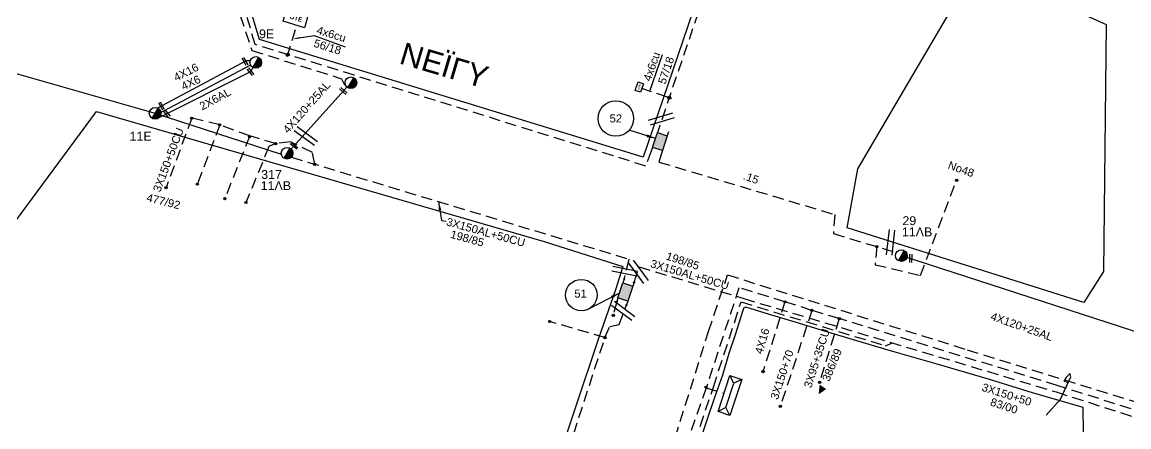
# Model space of a CAD drawing. Header units: millimetres. Extents: x 974 to 2037, y 106 to 580.
# Drawn here: x 1557.4 to 1681.8, y 209.4 to 255 of the extents above; entities that cross this region are included whole.
import ezdxf

# ---------------------------------------------------------------- set-up
doc = ezdxf.new("R2010")
doc.units = ezdxf.units.MM
doc.linetypes.add('DASHED', pattern=[19.05, 12.7, -6.35])
for name, color, linetype in [('Link Box 4 Διευθύνσεων', 7, 'Continuous'), ('Pillar OTE', 7, 'Continuous'), ('Εναέρια παροχή ΧΤ 4x16', 7, 'SYN_LINE'), ('Επιγραφές - Σχήματα', 7, 'Continuous'), ('Καλώδια ΧΤ   2x6AL', 7, 'DASHED'), ('Καλώδια ΧΤ   3x150+50AL', 7, 'DASHED'), ('Καλώδια ΧΤ   3x150+50CU', 7, 'DASHED'), ('Καλώδια ΧΤ   3x150+70AL', 7, 'DASHED'), ('Καλώδια ΧΤ   3x150AL+50CU', 7, 'DASHED'), ('Καλώδια ΧΤ   3x150AL+50XLPE', 7, 'DASHED'), ('Καλώδια ΧΤ   3x95+35 CU', 7, 'DASHED'), ('Μηχανική τομή', 7, 'Continuous'), ('Στύλος ΦΜ', 7, 'Continuous'), ('Στύλος ΦΜ @ 1', 7, 'Continuous'), ('Συνδέσεις', 7, 'Continuous'), ('Συνεστραμμένα ΧΤ   4x120+25 AL', 7, 'SYN_LINE'), ('Τομή', 7, 'Continuous'), ('Υποσταθμός πόλεως', 7, 'Continuous'), ('Υπόβαθρο ΔΕΗ', 7, 'Continuous'), ('Υπόγεια Καλώδια Δικτύου ΧΤ   .15', 7, 'DASHED'), ('Υπόγεια καλώδια Παροχών ΧΤ   4x50AL', 7, 'DASHED'), ('Υπόγεια καλώδια Παροχών ΧΤ   4x6', 7, 'DASHED')]:
    doc.layers.add(name, color=color, linetype=linetype)
doc.layers.get('0').freeze()
doc.styles.get("Standard").update_dxf_attribs({"font": 'arial.ttf'})
doc.linetypes.add('SYN_LINE', pattern='A,0.5,-0.0001,["/\\/\\/\\/",Standard,S=0.1,R=0,X=0,Y=-0.05],-0.25', length=0.7501)
doc.dimstyles.new('ISO-25', dxfattribs={"dimtxt": 2.5, "dimasz": 2.5, "dimexe": 1.25, "dimexo": 0.625, "dimtad": 1, "dimtxsty": 'Standard', "dimcen": 2.5, "dimadec": 0, "dimazin": 0, "dimtfac": 1, "dimtmove": 0, "dimatfit": 3, "dimfxl": 1, "dimarcsym": 0})

# ---------------------------------------------------------------- blocks, each defined once
blk = doc.blocks.new('LINK BOX 4 ΑΝΑΧΩΡΗΣΕΩΝ')
at = {"layer": 'Link Box 4 Διευθύνσεων', "ltscale": 40}
blk.add_hatch(color=256, dxfattribs=at).paths.add_polyline_path([(-3.54, 0), (-3.54, -4.67), (3.54, -4.67), (3.54, 0)])
for p, q in [((-3.54, 0), (-5.33, 0)), ((5.33, 0), (3.54, 0)), ((-3.54, -4.67), (-5.33, -4.67)), ((5.33, -4.67), (3.54, -4.67))]:
    blk.add_line(p, q, dxfattribs=at)
blk.add_lwpolyline([(-3.54, -4.67), (-3.54, 0), (3.54, 0), (3.54, -4.67)], close=True, dxfattribs=at)
blk = doc.blocks.new('ΥΠΑΡΧΩΝ ΤΣΙΜΕΝΤΕΝΙΟΣ ΣΤΥΛΟΣ')
at = {"layer": 'Στύλος ΦΜ'}
blk.add_hatch(color=256, dxfattribs=at).paths.add_polyline_path([(-1.29, -2.28, 0.574793), (2.62, 0, 0.268822), (1.3, 2.27)])
blk.add_line((-1.29, -2.28), (1.3, 2.27), dxfattribs=at)
blk.add_circle((0, 0), 2.62, dxfattribs=at)
at = {"layer": 'Στύλος ΦΜ', "flags": 4}
for tag, p in [('ΑΡΙΘΜΟΣ', (-4.68, 8.05)), ('ΤΥΠΟΣ', (-4.91, 3.03))]:
    blk.add_attdef(tag, p, '', height=4, dxfattribs=at)
blk = doc.blocks.new('_ΣΥΝΔΕΣΗ')
at = {"layer": 'Συνδέσεις', "linetype": 'SYN_LINE', "ltscale": 40}
blk.add_hatch(color=256, dxfattribs=at).paths.add_polyline_path([(0.5, -0.01, 1), (-0.5, -0.01, 1)])
at = {"layer": 'Συνδέσεις'}
blk.add_circle((0, -0.01), 0.5, dxfattribs=at)
blk = doc.blocks.new('ΤΟΜΗ')
at = {"layer": 'Τομή', "ltscale": 40}
for p, q in [((-5.68, 0), (5.68, 0)), ((5.68, -2.33), (-5.68, -2.33))]:
    blk.add_line(p, q, dxfattribs=at)
blk = doc.blocks.new('ΜΗΧΑΝΙΚΗ ΤΟΜΗ')
at = {"layer": 'Μηχανική τομή', "ltscale": 40}
for p, q in [((-1.89, 0.78), (1.89, 0.78)), ((1.89, 0), (-1.89, 0))]:
    blk.add_line(p, q, dxfattribs=at)
blk = doc.blocks.new('LINK BOX 4 ΑΝΑΧΩΡΗΣΕΩΝ_')
at = {"layer": 'Link Box 4 Διευθύνσεων', "ltscale": 40}
for points in [[(-5.33, -0.25, 1), (-5.33, 0.25, 1)], [(-3.54, 0), (-3.54, -4.67), (3.54, -4.67), (3.54, 0)], [(5.33, -0.25, 1), (5.33, 0.25, 1)], [(-5.33, -4.92, 1), (-5.33, -4.42, 1)], [(5.33, -4.92, 1), (5.33, -4.42, 1)]]:
    blk.add_hatch(color=256, dxfattribs=at).paths.add_polyline_path(points)
for p, q in [((-3.54, 0), (-5.33, 0)), ((5.33, 0), (3.54, 0)), ((-3.54, -4.67), (-5.33, -4.67)), ((5.33, -4.67), (3.54, -4.67))]:
    blk.add_line(p, q, dxfattribs=at)
blk.add_lwpolyline([(-3.54, -4.67), (-3.54, 0), (3.54, 0), (3.54, -4.67)], close=True, dxfattribs=at)
for centre in [(-5.33, 0), (5.33, 0), (-5.33, -4.67), (5.33, -4.67)]:
    blk.add_circle(centre, 0.252, dxfattribs=at)
blk = doc.blocks.new('ΥΠΟΣΤΑΘΜΟΣ ΠΟΛΕΩΣ')
at = {"layer": 'Υποσταθμός πόλεως', "linetype": 'Continuous', "ltscale": 40}
blk.add_lwpolyline([(-8.57, 2.82), (8.57, 2.82), (8.57, -2.82), (-8.57, -2.82)], close=True, dxfattribs=at)
for points in [[(-5.75, 0), (-8.57, 2.82)], [(5.75, 0), (8.57, 2.82)], [(-8.57, -2.82), (-5.75, 0)], [(-5.75, 0), (5.75, 0)], [(8.57, -2.82), (5.75, 0)]]:
    blk.add_lwpolyline(points, dxfattribs=at)
at = {"layer": 'Υποσταθμός πόλεως', "linetype": 'SYN_LINE', "ltscale": 40, "flags": 1}
for tag, p in [('ΜΕΤΑΣΧΗΜΑΤΙΣΜΟΣ', (10.6, 2.39)), ('ΙΣΧΥΣ', (10.58, -0.41)), ('ΑΡΙΘΜΟΣ', (10.7, -3.13))]:
    blk.add_attdef(tag, p, '', height=1.8, dxfattribs=at)
blk = doc.blocks.new('TSONTA XT1')
at = {"ltscale": 40}
h = blk.add_hatch(color=256, dxfattribs=at)
h.dxf.hatch_style = 1
h.paths.add_polyline_path([(595.96, 2487.66), (597.07, 2488.77), (595.96, 2489.87), (594.85, 2488.77)])
blk.add_lwpolyline([(594.85, 2488.77), (595.96, 2489.87), (597.07, 2488.77), (595.96, 2487.66)], close=True, dxfattribs=at)
blk = doc.blocks.new('PILLAR ΟΤΕ')
at = {"layer": 'Pillar OTE', "ltscale": 40}
blk.add_lwpolyline([(-3.31, 2.02), (3.39, 2.02), (3.39, -1.99), (-3.31, -1.99)], close=True, dxfattribs=at)
at = {"layer": 'Pillar OTE', "insert": (-1.81, 0.71), "char_height": 1.3575, "width": 109.961, "attachment_point": 1}
blk.add_mtext('{\\fArial|b1|i0|c161|p34;OTE}', dxfattribs=at)

msp = doc.modelspace()

# ---------------------------------------------------------------- hatches: boundary and pattern name
at = {"layer": 'Επιγραφές - Σχήματα', "ltscale": 5}
h = msp.add_hatch(color=256, dxfattribs=at)
h.paths.add_polyline_path([(1647.07, 214.18), (1647.4, 213.4), (1647.8, 213.68)])
h.paths.add_polyline_path([(1647.07, 214.18), (1646.95, 213.1), (1647.4, 213.4)])

# ---------------------------------------------------------------- linework, layer by layer
at = {"layer": 'Εναέρια παροχή ΧΤ 4x16', "color": 133, "ltscale": 8}
msp.add_lwpolyline([(1583.04, 250.59), (1582.6, 250.61), (1572.64, 245.29)], dxfattribs=at)
at = {"layer": 'Εναέρια παροχή ΧΤ 4x16', "color": 173, "linetype": 'DASHED', "ltscale": 0.1}
msp.add_lwpolyline([(1643.16, 223.5), (1640.69, 215.63)], dxfattribs=at)
at = {"layer": 'Επιγραφές - Σχήματα'}
msp.add_lwpolyline([(1672.52, 210.74), (1674.14, 212.56), (1675.3, 215.05), (1675.18, 215.44), (1674.78, 214.97), (1674.53, 214.58), (1675.01, 214.43)], dxfattribs=at)
at = {"layer": 'Επιγραφές - Σχήματα', "color": 7}
msp.add_circle((1624.15, 244.12), 2, dxfattribs=at)
at = {"layer": 'Επιγραφές - Σχήματα'}
msp.add_circle((1620.27, 224.25), 1.77, dxfattribs=at)
at = {"layer": 'Καλώδια ΧΤ   2x6AL', "color": 133, "linetype": 'SYN_LINE', "ltscale": 8}
msp.add_lwpolyline([(1583.42, 249.98), (1583.06, 249.35), (1572.7, 244.17)], dxfattribs=at)
at = {"layer": 'Καλώδια ΧΤ   3x150+50AL', "color": 27, "ltscale": 0.1}
msp.add_lwpolyline([(1639.23, 273.88), (1637.89, 269.55), (1636.46, 265.03), (1628.97, 242.97)], dxfattribs=at)
at = {"layer": 'Καλώδια ΧΤ   3x150+50AL', "color": 133, "ltscale": 0.1}
msp.add_lwpolyline([(1613.07, 149.94), (1613.86, 152.19), (1612.98, 153.96), (1623.55, 185.87), (1625.39, 191.9), (1630.82, 208.21), (1634.57, 220.14), (1636.71, 226.52), (1663.65, 218.1), (1683.31, 212), (1698.77, 207), (1712.04, 202.98), (1710.32, 197.88)], dxfattribs=at)
at = {"layer": 'Καλώδια ΧΤ   3x150+50AL', "color": 173, "ltscale": 0.1}
for points in [[(1709.73, 198.06), (1711.13, 202.23), (1673.78, 214.08), (1649.27, 221.6), (1646.19, 222.53), (1643.16, 223.5), (1637.99, 225.08), (1634.31, 213.81), (1630.24, 202.23)], [(1634.31, 213.81), (1636.31, 213.18)]]:
    msp.add_lwpolyline(points, dxfattribs=at)
at = {"layer": 'Καλώδια ΧΤ   3x150+50AL', "color": 2, "ltscale": 0.1}
msp.add_lwpolyline([(1622.93, 219.47), (1616.71, 221.28)], dxfattribs=at)
at = {"layer": 'Καλώδια ΧΤ   3x150+50CU', "color": 85, "linetype": 'DASHED', "ltscale": 0.1}
msp.add_lwpolyline([(1654.53, 330.54), (1658.61, 329.15), (1664.56, 344.93), (1665.63, 347.66), (1654.85, 352.52), (1648.11, 344.93), (1634.54, 328.24), (1633.7, 328.45), (1629.62, 323.25), (1629.19, 323.27), (1627.52, 321.33), (1627.38, 320.88), (1624.43, 317.14), (1617.94, 309.78), (1611.1, 301.87), (1601.02, 289.33), (1601.23, 288.02), (1579.46, 262.91), (1583.24, 251.77), (1593.3, 248.59), (1593.62, 247.97), (1593.73, 247.98)], dxfattribs=at)
at = {"layer": 'Καλώδια ΧΤ   3x150+50CU', "color": 30, "ltscale": 0.1}
msp.add_lwpolyline([(1628.13, 240.45), (1627.51, 238.77), (1594.75, 248.98), (1583.6, 252.44), (1580.49, 263.07), (1602.29, 288.59), (1604.28, 290.72), (1612.41, 283.98)], dxfattribs=at)
at = {"layer": 'Καλώδια ΧΤ   3x150+50CU', "color": 133, "ltscale": 0.1}
for points in [[(1576.47, 244.16), (1573.59, 236.33)], [(1579.62, 243.41), (1577.09, 236.73)], [(1582.99, 242.15), (1580.19, 235.11)], [(1585.9, 241.29), (1585.13, 240.95), (1582.57, 234.67)]]:
    msp.add_lwpolyline(points, dxfattribs=at)
at = {"layer": 'Καλώδια ΧΤ   3x150+70AL', "color": 173, "ltscale": 0.1}
msp.add_lwpolyline([(1646.19, 222.53), (1642.64, 211.73)], dxfattribs=at)
at = {"layer": 'Καλώδια ΧΤ   3x150AL+50CU', "color": 133, "ltscale": 0.1}
for points in [[(1590.3, 238.97), (1590.04, 240.29), (1587.57, 241.48), (1585.9, 241.29), (1582.99, 242.15), (1579.62, 243.41), (1576.47, 244.16)], [(1587.67, 239.77), (1625.61, 228.3), (1625.08, 226.17)], [(1624.25, 223.51), (1623.86, 221.98)]]:
    msp.add_lwpolyline(points, dxfattribs=at)
at = {"layer": 'Καλώδια ΧΤ   3x150AL+50CU', "color": 1, "linetype": 'DASHED', "ltscale": 0.1}
for points in [[(1626.2, 225.67), (1626.77, 227.43), (1638.53, 223.87), (1673.65, 213.36), (1710.31, 201.58), (1709.23, 198.22)], [(1631.34, 201.84), (1631.81, 204.07), (1635.12, 213.9), (1638.23, 223.48), (1654.47, 218.55), (1655.26, 218.87)]]:
    msp.add_lwpolyline(points, dxfattribs=at)
at = {"layer": 'Καλώδια ΧΤ   3x150AL+50XLPE', "color": 2, "ltscale": 0.1}
msp.add_lwpolyline([(1608.13, 175.36), (1612.38, 188.22), (1615.54, 197.58), (1617.68, 203.98), (1619.41, 208.66), (1622.93, 219.47), (1623.46, 220.72), (1624.52, 220.95), (1625.36, 223.14)], dxfattribs=at)
at = {"layer": 'Καλώδια ΧΤ   3x95+35 CU', "color": 173, "ltscale": 0.1}
msp.add_lwpolyline([(1649.27, 221.6), (1647.06, 214.44)], dxfattribs=at)
at = {"layer": 'Συνεστραμμένα ΧΤ   4x120+25 AL', "color": 133, "ltscale": 10}
msp.add_lwpolyline([(1553.81, 250.02), (1572.22, 244.75), (1586.54, 240.12)], dxfattribs=at)
at = {"layer": 'Συνεστραμμένα ΧΤ   4x120+25 AL', "color": 7, "ltscale": 10}
msp.add_lwpolyline([(1593.92, 247.66), (1587.54, 240.54)], dxfattribs=at)
at = {"layer": 'Συνεστραμμένα ΧΤ   4x120+25 AL', "color": 85, "ltscale": 10}
msp.add_lwpolyline([(1656.25, 228.69), (1689.5, 217.9)], dxfattribs=at)
at = {"layer": 'Υπόβαθρο ΔΕΗ', "color": 7}
msp.add_lwpolyline([(1661.7, 344.93), (1654.11, 322.88), (1649.98, 309.85), (1644.88, 293.49), (1639.5, 276.48), (1633.37, 257.85), (1627.23, 239.77), (1584.08, 253), (1581.13, 262.85), (1602.06, 287.53), (1616.46, 304.72), (1625.8, 315.35), (1634.03, 324.84), (1642.9, 336.15), (1650.44, 344.93), (1656.47, 351.37), (1662.9, 357.14), (1666.97, 360.97), (1664.09, 352.15), (1662.31, 347.25), (1661.7, 344.93)], dxfattribs=at)
at = {"layer": 'Υπόβαθρο ΔΕΗ'}
for points in [[(1650.17, 231.83), (1651.34, 238.44), (1664.73, 261.28), (1679.26, 254.71), (1678.96, 226.9), (1676.76, 223.42), (1650.17, 231.83)], [(1554.97, 230.27), (1565.75, 244.89), (1616.08, 230.27), (1624.93, 227.47), (1624.13, 224.84), (1622.19, 219.35), (1619.55, 211.41), (1617.45, 205.11)], [(1676.74, 208.76), (1676.7, 211.6), (1670.98, 213.25), (1666.05, 214.8), (1660.29, 216.47), (1654.75, 218.05), (1648.36, 219.96), (1644.33, 221.21), (1640.93, 222.23), (1638.76, 222.9), (1638.55, 222.83), (1638.44, 222.52), (1637.55, 219.78), (1636.87, 217.68), (1636.13, 215.24), (1635.22, 212.61), (1634.39, 210.19), (1633.5, 207.48)]]:
    msp.add_lwpolyline(points, dxfattribs=at)
at = {"layer": 'Υπόγεια Καλώδια Δικτύου ΧΤ   .15', "color": 30, "ltscale": 0.1}
for points in [[(1629.24, 240.08), (1628.99, 239.22), (1648.76, 233.32), (1648.61, 231.17), (1655.7, 229.04)], [(1653.5, 229.76), (1653.3, 227.67), (1658.41, 226.47), (1662.47, 237.17)]]:
    msp.add_lwpolyline(points, dxfattribs=at)
at = {"layer": 'Υπόγεια καλώδια Παροχών ΧΤ   4x6', "color": 30, "linetype": 'DASHED', "ltscale": 0.1}
msp.add_lwpolyline([(1587.19, 251.09), (1588.26, 254.53)], dxfattribs=at)
at = {"layer": 'Υπόγεια καλώδια Παροχών ΧΤ   4x6', "color": 133, "linetype": 'SYN_LINE', "ltscale": 8}
msp.add_lwpolyline([(1583.09, 250.12), (1572.67, 244.6)], dxfattribs=at)
at = {"layer": 'Υπόγεια καλώδια Παροχών ΧΤ   4x6', "color": 27, "linetype": 'DASHED', "ltscale": 0.1}
msp.add_lwpolyline([(1630.36, 246.38), (1629.95, 246.52), (1627.08, 247.5)], dxfattribs=at)

# ---------------------------------------------------------------- block references
at = {"layer": 'Link Box 4 Διευθύνσεων'}
for name, p, xscale, yscale, zscale, rotation in [('LINK BOX 4 ΑΝΑΧΩΡΗΣΕΩΝ', (1628.55, 241.71), 0.2499999999999909, 0.2499999999999909, 0.2499999999999909, 71.60062734323357), ('LINK BOX 4 ΑΝΑΧΩΡΗΣΕΩΝ_', (1624.67, 224.78), 0.2500000000000882, 0.2500000000000882, 0.2500000000000882, 71.5505167564567)]:
    msp.add_blockref(name, p, dxfattribs=dict(at, xscale=xscale, yscale=yscale, zscale=zscale, rotation=rotation))
at = {"layer": 'Pillar OTE'}
for p, xscale, yscale, zscale, rotation in [((1588.14, 255.42), 0.375, 0.375, 0.375, 342.9999999999999), ((1626.79, 247.64), 0.1524578951038812, 0.1524578951038812, 0.1524578951038812, 70.99999999999999)]:
    msp.add_blockref('PILLAR ΟΤΕ', p, dxfattribs=dict(at, xscale=xscale, yscale=yscale, zscale=zscale, rotation=rotation))
at = {"layer": 'Μηχανική τομή'}
for p, xscale, yscale, zscale, rotation in [((1582.37, 250.48), 0.2499999999999786, 0.2499999999999786, 0.2499999999999786, 299.719187455175), ((1582.99, 249.32), 0.2499999999999177, 0.2499999999999177, 0.2499999999999177, 309.8868248127637), ((1593.45, 247.13), 0.2499999999999974, 0.2499999999999974, 0.2499999999999974, 317.362349942054), ((1572.99, 245.47), 0.2499999999999059, 0.2499999999999059, 0.2499999999999059, 298.9988074060069), ((1573.58, 244.61), 0.25000000000004, 0.25000000000004, 0.25000000000004, 308.9665010573229), ((1587.92, 240.96), 0.2499999999999837, 0.2499999999999837, 0.2499999999999837, 320.7173769884325), ((1657.2, 228.38), 0.250000000000011, 0.250000000000011, 0.250000000000011, 268.2036279449854)]:
    msp.add_blockref('ΜΗΧΑΝΙΚΗ ΤΟΜΗ', p, dxfattribs=dict(at, xscale=xscale, yscale=yscale, zscale=zscale, rotation=rotation))
at = {"layer": 'Στύλος ΦΜ @ 1', "ltscale": 40}
ref = msp.add_blockref('ΥΠΑΡΧΩΝ ΤΣΙΜΕΝΤΕΝΙΟΣ ΣΤΥΛΟΣ', (1583.67, 250.42), dxfattribs=dict(at, xscale=0.25, yscale=0.25, zscale=0.25))
ref.add_attrib('ΤΥΠΟΣ', '9Ε', (1584.04, 253.14), dxfattribs={"layer": 'Στύλος ΦΜ', "height": 1, "flags": 4})
at = {"layer": 'Στύλος ΦΜ @ 1', "ltscale": 40, "xscale": 0.25, "yscale": 0.25, "zscale": 0.25}
msp.add_blockref('ΥΠΑΡΧΩΝ ΤΣΙΜΕΝΤΕΝΙΟΣ ΣΤΥΛΟΣ', (1594.36, 248.14), dxfattribs=at)
at = {"layer": 'Στύλος ΦΜ @ 1', "ltscale": 40}
ref = msp.add_blockref('ΥΠΑΡΧΩΝ ΤΣΙΜΕΝΤΕΝΙΟΣ ΣΤΥΛΟΣ', (1572.36, 244.7), dxfattribs=dict(at, xscale=0.25, yscale=0.25, zscale=0.25))
ref.add_attrib('ΤΥΠΟΣ', '11E', (1569.48, 241.63), dxfattribs={"layer": 'Στύλος ΦΜ', "height": 1, "flags": 4})
ref = msp.add_blockref('ΥΠΑΡΧΩΝ ΤΣΙΜΕΝΤΕΝΙΟΣ ΣΤΥΛΟΣ', (1587.19, 240.21), dxfattribs=dict(at, xscale=0.25, yscale=0.25, zscale=0.25))
ref.add_attrib('ΤΥΠΟΣ', '11ΛB', (1584.22, 236.06), dxfattribs={"layer": 'Στύλος ΦΜ', "height": 1, "flags": 4})
ref.add_attrib('ΑΡΙΘΜΟΣ', '317', (1584.28, 237.32), dxfattribs={"layer": 'Στύλος ΦΜ', "height": 1, "flags": 4})
ref = msp.add_blockref('ΥΠΑΡΧΩΝ ΤΣΙΜΕΝΤΕΝΙΟΣ ΣΤΥΛΟΣ', (1656.25, 228.69), dxfattribs=dict(at, xscale=0.25, yscale=0.25, zscale=0.25))
ref.add_attrib('ΤΥΠΟΣ', '11ΛB', (1656.31, 230.86), dxfattribs={"layer": 'Στύλος ΦΜ', "height": 1, "flags": 4})
ref.add_attrib('ΑΡΙΘΜΟΣ', '29', (1656.37, 232.12), dxfattribs={"layer": 'Στύλος ΦΜ', "height": 1, "flags": 4})
at = {"layer": 'Συνδέσεις', "xscale": 0.2, "yscale": 0.2, "zscale": 0.2}
for p, rotation in [((1325.92, -188.78), 342.7635632266079), ((2063.25, -26.3), 71.26516978945703)]:
    msp.add_blockref('TSONTA XT1', p, dxfattribs=dict(at, rotation=rotation))
at = {"layer": 'Συνδέσεις', "xscale": 0.25, "yscale": 0.25, "zscale": 0.25}
for p in [(1576.47, 244.16), (1579.62, 243.41), (1582.97, 242.08), (1585.9, 241.29), (1590.3, 238.97), (1573.59, 236.33), (1577.09, 236.73), (1662.47, 237.17), (1580.19, 235.11), (1582.57, 234.67), (1653.49, 229.7), (1643.16, 223.5), (1623.86, 221.98), (1646.19, 222.53), (1649.27, 221.6), (1616.71, 221.28), (1622.93, 219.47), (1640.69, 215.63), (1634.3, 213.89), (1647.06, 214.44), (1642.64, 211.73)]:
    msp.add_blockref('_ΣΥΝΔΕΣΗ', p, dxfattribs=at)
at = {"layer": 'Τομή'}
for p, xscale, yscale, zscale, rotation in [((1629.19, 244.33), 0.2500000000000102, 0.2500000000000102, 0.2500000000000102, 17.07999939431277), ((1589.13, 241.9), 0.2500000000000687, 0.2500000000000687, 0.2500000000000687, 144.3958100959489), ((1654.75, 230.21), 0.2500000000000365, 0.2500000000000365, 0.2500000000000365, 83.62038860260577), ((1626.94, 227.03), 0.2499999999998123, 0.2499999999998123, 0.2499999999998123, 306.3835186050015), ((1625.22, 227.24), 0.2499999999998574, 0.2499999999998574, 0.2499999999998574, 348.5802047276127), ((1625.15, 222.7), 0.2499999999998591, 0.2499999999998591, 0.2499999999998591, 322.9577548383062)]:
    msp.add_blockref('ΤΟΜΗ', p, dxfattribs=dict(at, xscale=xscale, yscale=yscale, zscale=zscale, rotation=rotation))
at = {"layer": 'Υποσταθμός πόλεως', "xscale": 0.2499999999998796, "yscale": 0.2499999999998796, "zscale": 0.2499999999998796, "rotation": 71.66230426269216}
msp.add_blockref('ΥΠΟΣΤΑΘΜΟΣ ΠΟΛΕΩΣ', (1636.98, 212.96), dxfattribs=at)

# ---------------------------------------------------------------- texts
at = {"layer": 'Εναέρια παροχή ΧΤ 4x16', "color": 7, "char_height": 0.9, "width": 84.1859, "attachment_point": 1}
for insert, rotation in [((1574.32, 249.07), 26.7674), ((1639.75, 217.8), 73.5894)]:
    msp.add_mtext('4X16', dxfattribs=dict(at, insert=insert, rotation=rotation))
at = {"layer": 'Επιγραφές - Σχήματα', "ltscale": 0.1, "insert": (1600.39, 252.74), "char_height": 2.5, "width": 12.9337, "attachment_point": 1, "rotation": 343.4473}
msp.add_mtext('ΝΕΪΓΥ', dxfattribs=at)
at = {"layer": 'Επιγραφές - Σχήματα', "color": 7, "insert": (1624.15, 244.12), "char_height": 0.9, "width": 1.7866, "attachment_point": 5}
msp.add_mtext('52', dxfattribs=at)
at = {"layer": 'Επιγραφές - Σχήματα', "color": 7, "char_height": 0.9, "width": 84.1859, "attachment_point": 1}
for s, insert, rotation in [('No48', (1661.71, 239.36), 340.1913), ('477/92', (1571.54, 235.7), 345.9841), ('198/85', (1605.72, 231.58), 344.4545), ('198/85', (1629.99, 229.13), 341.7097), ('386/89', (1647.3, 214.79), 67.5831), ('83/00', (1666.45, 212.71), 341.7097)]:
    msp.add_mtext(s, dxfattribs=dict(at, insert=insert, rotation=rotation))
at = {"layer": 'Επιγραφές - Σχήματα', "insert": (1619.49, 224.87), "char_height": 0.9, "width": 2.0687, "attachment_point": 1}
msp.add_mtext('51', dxfattribs=at)
at = {"layer": 'Καλώδια ΧΤ   2x6AL', "color": 7, "insert": (1577.23, 245.81), "char_height": 0.9, "width": 84.1859, "attachment_point": 1, "rotation": 28.3579}
msp.add_mtext('2X6AL', dxfattribs=at)
at = {"layer": 'Καλώδια ΧΤ   3x150+50AL', "color": 7, "insert": (1665.49, 214.37), "char_height": 0.9, "width": 84.1859, "attachment_point": 1, "rotation": 342.2592}
msp.add_mtext('3X150+50', dxfattribs=at)
at = {"layer": 'Καλώδια ΧΤ   3x150+50CU', "color": 7, "insert": (1572.08, 236.08), "char_height": 0.9, "width": 84.1859, "attachment_point": 1, "rotation": 69.3393}
msp.add_mtext('3X150+50CU', dxfattribs=at)
at = {"layer": 'Καλώδια ΧΤ   3x150+70AL', "color": 7, "insert": (1641.5, 212.7), "char_height": 0.9, "width": 84.1859, "attachment_point": 1, "rotation": 71.7686}
msp.add_mtext('3X150+70', dxfattribs=at)
at = {"layer": 'Καλώδια ΧΤ   3x150AL+50CU', "color": 7, "char_height": 0.9}
for insert, width, attachment_point, rotation in [((1605.26, 232.98), 84.1859, 1, 344.4545), ((1632.46, 226.55), 13.9242, 5, 343.6481)]:
    msp.add_mtext('3X150AL+50CU', dxfattribs=dict(at, insert=insert, width=width, attachment_point=attachment_point, rotation=rotation))
at = {"layer": 'Καλώδια ΧΤ   3x95+35 CU', "color": 7, "insert": (1645.26, 214), "char_height": 0.9, "width": 84.1859, "attachment_point": 1, "rotation": 72.2414}
msp.add_mtext('3X95+35CU', dxfattribs=at)
at = {"layer": 'Συνεστραμμένα ΧΤ   4x120+25 AL', "color": 7, "char_height": 0.9, "width": 84.1859, "attachment_point": 1}
for insert, rotation in [((1586.63, 242.96), 48.4685), ((1666.5, 222.35), 340.5598)]:
    msp.add_mtext('4X120+25AL', dxfattribs=dict(at, insert=insert, rotation=rotation))
at = {"layer": 'Υπόγεια Καλώδια Δικτύου ΧΤ   .15', "color": 7, "insert": (1638.69, 238.15), "char_height": 0.9, "width": 84.1859, "attachment_point": 1, "rotation": 340.5075}
msp.add_mtext('.15', dxfattribs=at)
at = {"layer": 'Υπόγεια καλώδια Παροχών ΧΤ   4x50AL', "color": 7, "ltscale": 0.2, "char_height": 0.9, "attachment_point": 1}
for s, insert, rotation in [('4x6cu', (1590.7, 254.54), 343), ('56/18', (1590.36, 253.07), 343), ('4x6cu', (1627.21, 248.53), 71), ('57/18', (1628.86, 248.19), 71)]:
    msp.add_mtext_dynamic_manual_height_columns(s, width=1.8, gutter_width=12.5, heights=[0.118], dxfattribs=dict(at, insert=insert, rotation=rotation))
at = {"layer": 'Υπόγεια καλώδια Παροχών ΧΤ   4x6', "color": 7, "insert": (1575.16, 248.09), "char_height": 0.9, "width": 84.1859, "attachment_point": 1, "rotation": 24.9353}
msp.add_mtext('4X6', dxfattribs=at)

# ---------------------------------------------------------------- leaders
at = {"layer": 'Επιγραφές - Σχήματα'}
for points, override in [([(1588.07, 253.13), (1590.22, 253.46), (1593.74, 252.19)], {"dimasz": 0.5, "dimgap": 0.625, "dimtad": 0}), ([(1604.22, 234.77), (1604.56, 232.64), (1605.08, 232.55)], {"dimasz": 1, "dimgap": 0.625, "dimtad": 0}), ([(1624.57, 224.48), (1620.92, 222.6)], {"dimasz": 1, "dimgap": 0.625, "dimtad": 0})]:
    msp.add_leader(points, dimstyle='ISO-25', override=override, dxfattribs=at)
at = {"layer": 'Επιγραφές - Σχήματα', "ltscale": 40}
msp.add_leader([(1628.01, 247.29), (1629.38, 251.3)], dimstyle='ISO-25', override={"dimasz": 0.5, "dimtad": 0}, dxfattribs=at)
at = {"layer": 'Επιγραφές - Σχήματα', "color": 7}
msp.add_leader([(1628.61, 241.87), (1625.65, 242.8)], dimstyle='ISO-25', override={"dimasz": 1, "dimgap": 0.625, "dimtad": 0}, dxfattribs=at)

doc.saveas('drawing.dxf')
